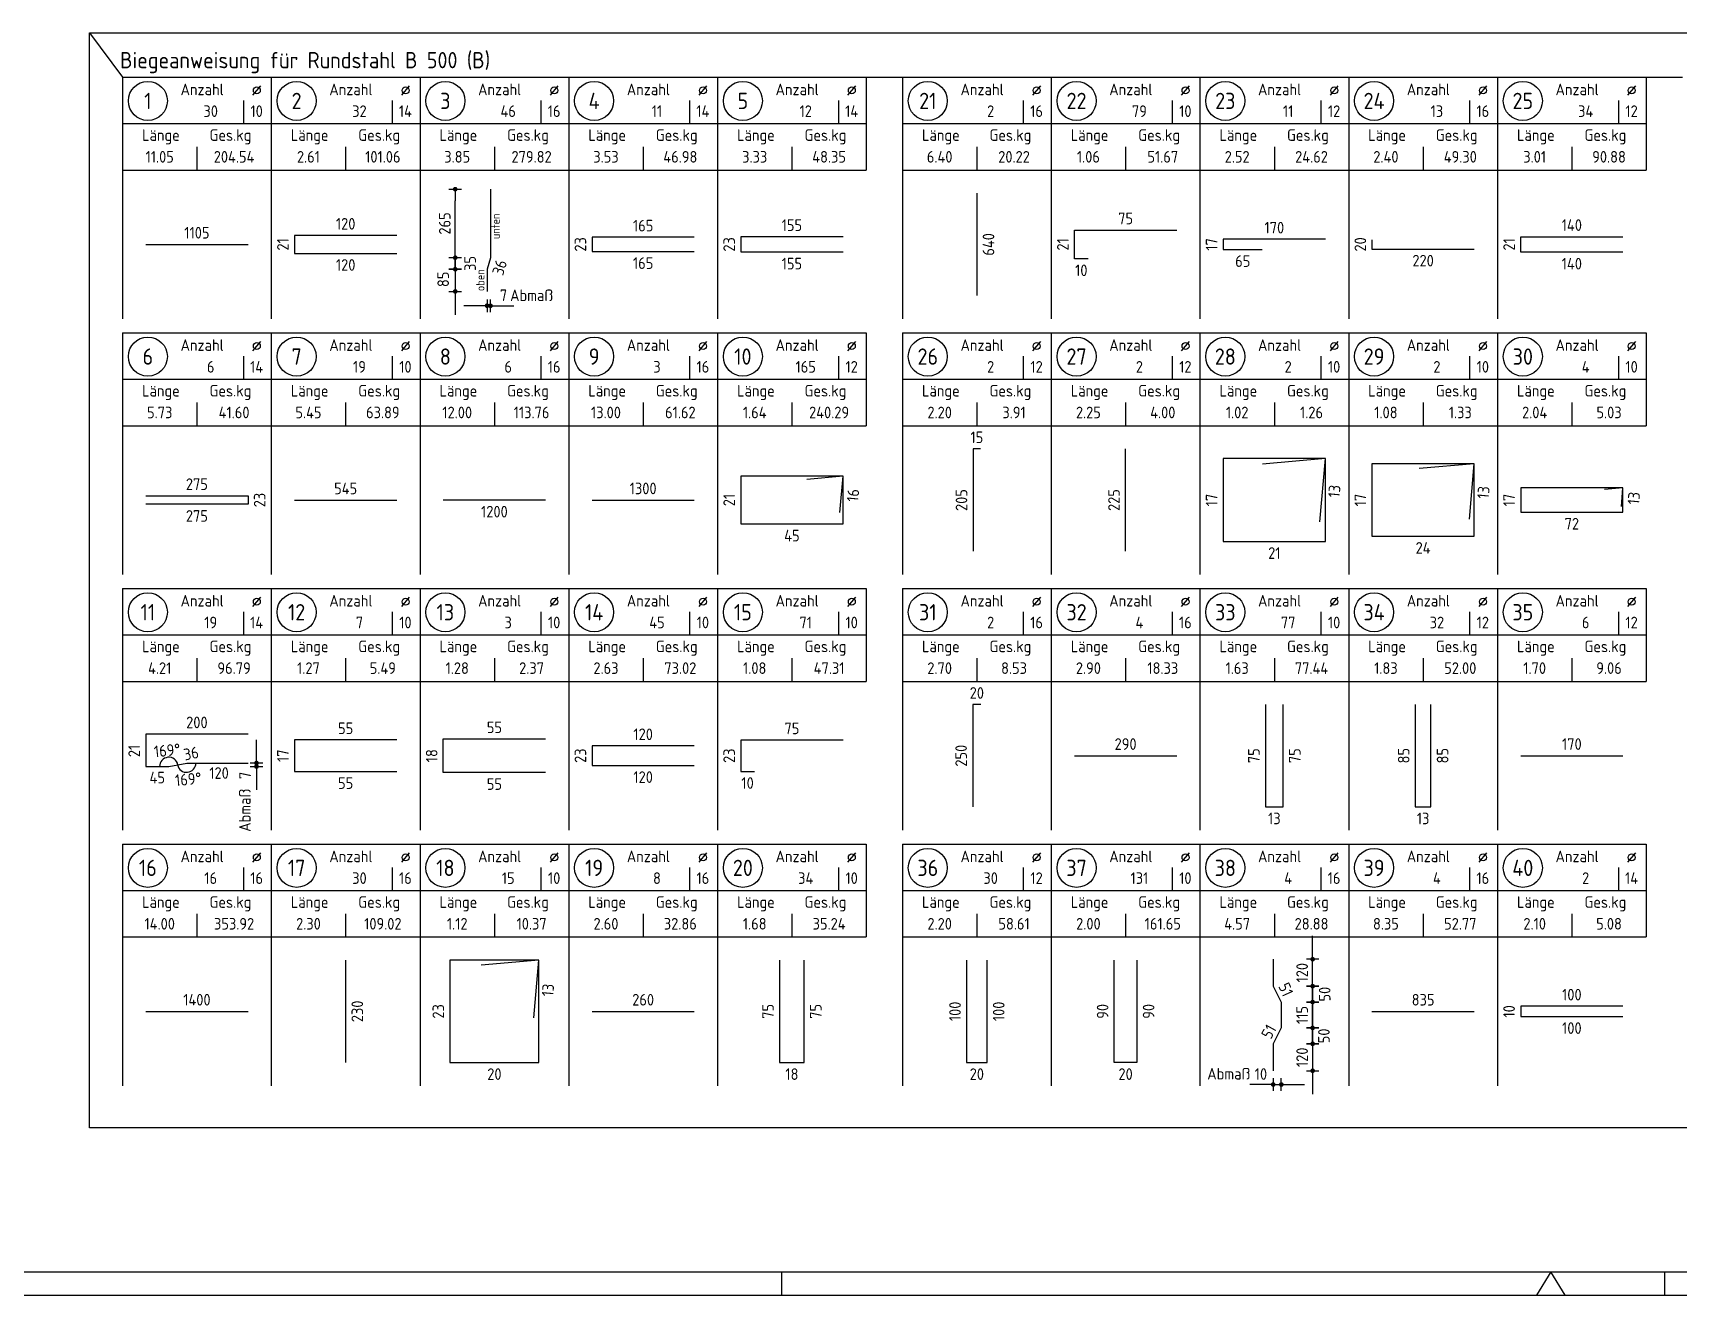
# Model space of a CAD drawing. Extents: x -177 to 93, y -12 to 49.
# Drawn here: x 13.4 to 31.09, y 0 to 13.58 of the extents above; entities that cross this region are included whole.
import ezdxf
from ezdxf.enums import TextEntityAlignment as Align

# ---------------------------------------------------------------- set-up
doc = ezdxf.new("R2010")
doc.units = 0
doc.header["$LTSCALE"] = 0.5
doc.linetypes.add('AUSGEZOGEN', pattern=[1000.01, 1000, 0.01])
doc.linetypes.add('DOT', pattern=[0.175, 0.05, -0.125])
for name, color, linetype in [('MASSE', 7, 'Continuous'), ('RAHMEN', 7, 'Continuous'), ('RND', 7, 'Continuous'), ('RND_BILD', 7, 'Continuous'), ('TEXT', 7, 'Continuous')]:
    doc.layers.add(name, color=color, linetype=linetype)
doc.layers.add('NOPLOT', color=7, linetype='Continuous', plot=False)
doc.styles.add('txt', font='isocp.shx')
doc.dimstyles.new('DOT_I', dxfattribs={"dimscale": 0.5, "dimtxt": 0.25, "dimasz": 0.25, "dimexe": 0.1, "dimexo": 0.3, "dimgap": 0.1, "dimtad": 1, "dimdec": 3, "dimzin": 3, "dimtxsty": 'txt', "dimblk": 'DOT', "dimblk1": 'DOT', "dimblk2": 'DOT', "dimsah": 1, "dimcen": 0.1, "dimse1": 1, "dimse2": 1, "dimazin": 0, "dimtfac": 1, "dimtdec": 4, "dimtix": 1, "dimtmove": 2, "dimatfit": 3, "dimfxl": 0, "dimtvp": 1, "dimtolj": 1, "dimtzin": 0, "dimarcsym": 0})

# ---------------------------------------------------------------- blocks, each defined once
blk = doc.blocks.new('DINA0')
at = {"color": 7, "linetype": 'Continuous'}
for p, q in [((59.45, 0.5), (59.14, 0)), ((59.76, 0), (59.45, 0.5))]:
    blk.add_line(p, q, dxfattribs=at)
at = {"layer": 'RAHMEN', "color": 5}
blk.add_line((2, 0.5), (118.4, 0.5), dxfattribs=at)
at = {"layer": 'RAHMEN', "color": 7}
for p, q in [((42.9, 0.5), (42.9, 0)), ((61.9, 0), (61.9, 0.5))]:
    blk.add_line(p, q, dxfattribs=at)
at = {"layer": 'RAHMEN'}
blk.add_line((0, 0), (118.9, 0), dxfattribs=at)
blk = doc.blocks.new('RND_LIS2')
at = {"layer": 'RND', "color": 3, "linetype": 'Continuous'}
for p, q in [((0, 0), (0, -5.2)), ((0, 0), (3.2, 0)), ((3.2, 0), (3.2, -2)), ((2.6, -0.503), (2.6, -1)), ((0, -1), (3.2, -1)), ((1.6, -1.503), (1.6, -2)), ((0, -2), (3.2, -2))]:
    blk.add_line(p, q, dxfattribs=at)
at = {"layer": 'RND', "color": 7, "linetype": 'Continuous'}
blk.add_line((2.805, -0.39), (2.973, -0.186), dxfattribs=at)
at = {"layer": 'RND', "color": 1, "linetype": 'Continuous'}
blk.add_circle((0.545, -0.513), 0.42, dxfattribs=at)
at = {"layer": 'RND', "color": 7, "linetype": 'Continuous'}
blk.add_circle((2.889, -0.288), 0.075, dxfattribs=at)
at = {"layer": 'RND', "color": 7, "linetype": 'Continuous', "style": 'txt'}
for s, p in [('Anzahl', (1.249, -0.391)), ('Länge', (0.42, -1.373)), ('Ges.kg', (1.872, -1.373))]:
    blk.add_text(s, height=0.25, dxfattribs=at).set_placement(p)
at = {"layer": 'RND', "color": 1, "linetype": 'Continuous', "style": 'txt'}
blk.add_attdef('POS1', text='', height=0.35, dxfattribs=at).set_placement((0.545, -0.513), align=Align.MIDDLE)
at = {"layer": 'RND', "color": 7, "linetype": 'Continuous', "style": 'txt'}
for tag, p in [('STK1', (1.897, -0.859)), ('DS1', (2.885, -0.859)), ('LANG1', (0.8, -1.841)), ('GEW', (2.4, -1.841))]:
    blk.add_attdef(tag, text='', height=0.25, dxfattribs=at).set_placement(p, align=Align.CENTER)
blk = doc.blocks.new('*D113')
at = {"layer": 'Defpoints', "color": 0, "linetype": 'AUSGEZOGEN', "transparency": 16777216}
for p in [(14.736, 5.685), (14.86, 5.685), (14.898, 5.777), (14.956, 5.704)]:
    blk.add_point(p, dxfattribs=at)
at = {"layer": 'RND_BILD', "color": 0, "linetype": 'AUSGEZOGEN', "lineweight": -2, "transparency": 16777216}
blk.add_arc((14.86, 5.685), 0.1, 11.3099, 180, dxfattribs=at)
at = {"layer": 'RND_BILD', "color": 0, "linetype": 'AUSGEZOGEN', "transparency": 16777216, "insert": (14.842, 5.859), "char_height": 0.125, "attachment_point": 5, "rotation": 5.655, "style": 'txt'}
blk.add_mtext('\\A1;169°', dxfattribs=at)
blk = doc.blocks.new('DOT')
at = {"layer": 'MASSE', "color": 7, "linetype": 'Continuous'}
for p, q in [((0, 0), (-1, 0)), ((0, 0.54), (0, -0.54))]:
    blk.add_line(p, q, dxfattribs=at)
at = {"layer": 'MASSE', "color": 7, "linetype": 'Continuous', "const_width": 0.2}
blk.add_lwpolyline([(-0.1, 0, 1), (0.1, 0, 1)], format="xyb", close=True, dxfattribs=at)
blk = doc.blocks.new('*D114')
at = {"layer": 'Defpoints', "color": 0, "linetype": 'AUSGEZOGEN', "transparency": 16777216}
for p in [(14.956, 5.704), (15.052, 5.723), (15.382, 5.723), (15.014, 5.631)]:
    blk.add_point(p, dxfattribs=at)
at = {"layer": 'RND_BILD', "color": 0, "linetype": 'AUSGEZOGEN', "lineweight": -2, "transparency": 16777216}
blk.add_arc((15.052, 5.723), 0.1, 191.3099, 360, dxfattribs=at)
at = {"layer": 'RND_BILD', "color": 0, "linetype": 'AUSGEZOGEN', "transparency": 16777216, "insert": (15.069, 5.549), "char_height": 0.125, "attachment_point": 5, "rotation": 5.655, "style": 'txt'}
blk.add_mtext('\\A1;169°', dxfattribs=at)
blk = doc.blocks.new('*D116')
at = {"layer": 'Defpoints', "color": 0, "linetype": 'AUSGEZOGEN', "transparency": 16777216}
for p in [(18.283, 10.642), (18.283, 10.642), (18.32, 10.642)]:
    blk.add_point(p, dxfattribs=at)
at = {"layer": 'MASSE', "color": 0, "linetype": 'AUSGEZOGEN', "lineweight": -2, "transparency": 16777216}
for p, q in [((18.158, 10.642), (18.033, 10.642)), ((18.32, 10.642), (18.283, 10.642)), ((18.445, 10.642), (18.57, 10.642))]:
    blk.add_line(p, q, dxfattribs=at)
at = {"layer": 'MASSE', "color": 0, "linetype": 'AUSGEZOGEN', "lineweight": -2, "transparency": 16777216, "xscale": 0.125, "yscale": 0.125, "zscale": 0.125}
blk.add_blockref('DOT', (18.283, 10.642), dxfattribs=at)
at = {"layer": 'MASSE', "color": 0, "linetype": 'AUSGEZOGEN', "lineweight": -2, "transparency": 16777216, "xscale": 0.125, "yscale": 0.125, "zscale": 0.125, "rotation": 180}
blk.add_blockref('DOT', (18.32, 10.642), dxfattribs=at)
at = {"layer": 'MASSE', "color": 0, "linetype": 'AUSGEZOGEN', "transparency": 16777216, "insert": (18.46, 10.755), "char_height": 0.125, "attachment_point": 5, "style": 'txt'}
blk.add_mtext('\\A1;7', dxfattribs=at)
blk = doc.blocks.new('*D117')
at = {"layer": 'Defpoints', "color": 0, "linetype": 'AUSGEZOGEN', "transparency": 16777216}
for p in [(17.941, 11.896), (17.941, 11.896), (17.941, 11.159)]:
    blk.add_point(p, dxfattribs=at)
at = {"layer": 'MASSE', "color": 0, "linetype": 'AUSGEZOGEN', "lineweight": -2, "transparency": 16777216}
blk.add_line((17.941, 11.284), (17.941, 11.771), dxfattribs=at)
at = {"layer": 'MASSE', "color": 0, "linetype": 'AUSGEZOGEN', "lineweight": -2, "transparency": 16777216, "xscale": 0.125, "yscale": 0.125, "zscale": 0.125}
for p, rotation in [((17.941, 11.896), 90), ((17.941, 11.159), 270)]:
    blk.add_blockref('DOT', p, dxfattribs=dict(at, rotation=rotation))
at = {"layer": 'MASSE', "color": 0, "linetype": 'AUSGEZOGEN', "transparency": 16777216, "insert": (17.828, 11.527), "char_height": 0.125, "attachment_point": 5, "rotation": 90, "style": 'txt'}
blk.add_mtext('\\A1;265', dxfattribs=at)
blk = doc.blocks.new('*D118')
at = {"layer": 'Defpoints', "color": 0, "linetype": 'AUSGEZOGEN', "transparency": 16777216}
for p in [(17.941, 11.159), (17.941, 11.035), (17.941, 11.035)]:
    blk.add_point(p, dxfattribs=at)
at = {"layer": 'MASSE', "color": 0, "linetype": 'AUSGEZOGEN', "lineweight": -2, "transparency": 16777216}
for p, q in [((17.941, 11.284), (17.941, 11.409)), ((17.941, 11.159), (17.941, 11.035)), ((17.941, 10.91), (17.941, 10.785))]:
    blk.add_line(p, q, dxfattribs=at)
at = {"layer": 'MASSE', "color": 0, "linetype": 'AUSGEZOGEN', "lineweight": -2, "transparency": 16777216, "xscale": 0.125, "yscale": 0.125, "zscale": 0.125}
for p, rotation in [((17.941, 11.159), 270), ((17.941, 11.035), 90)]:
    blk.add_blockref('DOT', p, dxfattribs=dict(at, rotation=rotation))
at = {"layer": 'MASSE', "color": 0, "linetype": 'AUSGEZOGEN', "transparency": 16777216, "insert": (18.101, 11.097), "char_height": 0.125, "attachment_point": 5, "rotation": 90, "style": 'txt'}
blk.add_mtext('\\A1;35', dxfattribs=at)
blk = doc.blocks.new('*D119')
at = {"layer": 'Defpoints', "color": 0, "linetype": 'AUSGEZOGEN', "transparency": 16777216}
for p in [(17.941, 11.035), (17.941, 10.796), (17.941, 10.796)]:
    blk.add_point(p, dxfattribs=at)
at = {"layer": 'MASSE', "color": 0, "linetype": 'AUSGEZOGEN', "lineweight": -2, "transparency": 16777216}
for p, q in [((17.941, 11.16), (17.941, 11.285)), ((17.941, 11.035), (17.941, 10.796)), ((17.941, 10.671), (17.941, 10.546))]:
    blk.add_line(p, q, dxfattribs=at)
at = {"layer": 'MASSE', "color": 0, "linetype": 'AUSGEZOGEN', "lineweight": -2, "transparency": 16777216, "xscale": 0.125, "yscale": 0.125, "zscale": 0.125}
for p, rotation in [((17.941, 11.035), 270), ((17.941, 10.796), 90)]:
    blk.add_blockref('DOT', p, dxfattribs=dict(at, rotation=rotation))
at = {"layer": 'MASSE', "color": 0, "linetype": 'AUSGEZOGEN', "transparency": 16777216, "insert": (17.811, 10.926), "char_height": 0.125, "attachment_point": 5, "rotation": 90, "style": 'txt'}
blk.add_mtext('\\A1;85', dxfattribs=at)
blk = doc.blocks.new('*D120')
at = {"layer": 'Defpoints', "color": 0, "linetype": 'AUSGEZOGEN', "transparency": 16777216}
for p in [(15.803, 5.723), (15.803, 5.685), (15.803, 5.685)]:
    blk.add_point(p, dxfattribs=at)
at = {"layer": 'MASSE', "color": 0, "linetype": 'AUSGEZOGEN', "lineweight": -2, "transparency": 16777216}
for p, q in [((15.803, 5.848), (15.803, 5.973)), ((15.803, 5.723), (15.803, 5.685)), ((15.803, 5.56), (15.803, 5.435))]:
    blk.add_line(p, q, dxfattribs=at)
at = {"layer": 'MASSE', "color": 0, "linetype": 'AUSGEZOGEN', "lineweight": -2, "transparency": 16777216, "xscale": 0.125, "yscale": 0.125, "zscale": 0.125}
for p, rotation in [((15.803, 5.723), 270), ((15.803, 5.685), 90)]:
    blk.add_blockref('DOT', p, dxfattribs=dict(at, rotation=rotation))
at = {"layer": 'MASSE', "color": 0, "linetype": 'AUSGEZOGEN', "transparency": 16777216, "insert": (15.681, 5.59), "char_height": 0.125, "attachment_point": 5, "rotation": 90, "style": 'txt'}
blk.add_mtext('\\A1;7', dxfattribs=at)
blk = doc.blocks.new('*D121')
at = {"layer": 'Defpoints', "color": 0, "linetype": 'AUSGEZOGEN', "transparency": 16777216}
for p in [(27.163, 3.613), (27.163, 3.613), (27.163, 3.323)]:
    blk.add_point(p, dxfattribs=at)
at = {"layer": 'MASSE', "color": 0, "linetype": 'AUSGEZOGEN', "lineweight": -2, "transparency": 16777216}
for p, q in [((27.163, 3.738), (27.163, 3.863)), ((27.163, 3.323), (27.163, 3.613)), ((27.163, 3.198), (27.163, 3.073))]:
    blk.add_line(p, q, dxfattribs=at)
at = {"layer": 'MASSE', "color": 0, "linetype": 'AUSGEZOGEN', "lineweight": -2, "transparency": 16777216, "xscale": 0.125, "yscale": 0.125, "zscale": 0.125}
for p, rotation in [((27.163, 3.613), 270), ((27.163, 3.323), 90)]:
    blk.add_blockref('DOT', p, dxfattribs=dict(at, rotation=rotation))
at = {"layer": 'MASSE', "color": 0, "linetype": 'AUSGEZOGEN', "transparency": 16777216, "insert": (27.05, 3.468), "char_height": 0.125, "attachment_point": 5, "rotation": 90, "style": 'txt'}
blk.add_mtext('\\A1;120', dxfattribs=at)
blk = doc.blocks.new('*D122')
at = {"layer": 'Defpoints', "color": 0, "linetype": 'AUSGEZOGEN', "transparency": 16777216}
for p in [(27.163, 3.323), (27.163, 3.152), (27.163, 3.152)]:
    blk.add_point(p, dxfattribs=at)
at = {"layer": 'MASSE', "color": 0, "linetype": 'AUSGEZOGEN', "lineweight": -2, "transparency": 16777216}
for p, q in [((27.163, 3.448), (27.163, 3.573)), ((27.163, 3.323), (27.163, 3.152)), ((27.163, 3.027), (27.163, 2.902))]:
    blk.add_line(p, q, dxfattribs=at)
at = {"layer": 'MASSE', "color": 0, "linetype": 'AUSGEZOGEN', "lineweight": -2, "transparency": 16777216, "xscale": 0.125, "yscale": 0.125, "zscale": 0.125}
for p, rotation in [((27.163, 3.323), 270), ((27.163, 3.152), 90)]:
    blk.add_blockref('DOT', p, dxfattribs=dict(at, rotation=rotation))
at = {"layer": 'MASSE', "color": 0, "linetype": 'AUSGEZOGEN', "transparency": 16777216, "insert": (27.293, 3.237), "char_height": 0.125, "attachment_point": 5, "rotation": 90, "style": 'txt'}
blk.add_mtext('\\A1;50', dxfattribs=at)
blk = doc.blocks.new('*D123')
at = {"layer": 'Defpoints', "color": 0, "linetype": 'AUSGEZOGEN', "transparency": 16777216}
for p in [(27.163, 3.152), (27.163, 2.874), (27.163, 2.874)]:
    blk.add_point(p, dxfattribs=at)
at = {"layer": 'MASSE', "color": 0, "linetype": 'AUSGEZOGEN', "lineweight": -2, "transparency": 16777216}
for p, q in [((27.163, 3.277), (27.163, 3.402)), ((27.163, 3.152), (27.163, 2.874)), ((27.163, 2.749), (27.163, 2.624))]:
    blk.add_line(p, q, dxfattribs=at)
at = {"layer": 'MASSE', "color": 0, "linetype": 'AUSGEZOGEN', "lineweight": -2, "transparency": 16777216, "xscale": 0.125, "yscale": 0.125, "zscale": 0.125}
for p, rotation in [((27.163, 3.152), 270), ((27.163, 2.874), 90)]:
    blk.add_blockref('DOT', p, dxfattribs=dict(at, rotation=rotation))
at = {"layer": 'MASSE', "color": 0, "linetype": 'AUSGEZOGEN', "transparency": 16777216, "insert": (27.05, 3.013), "char_height": 0.125, "attachment_point": 5, "rotation": 90, "style": 'txt'}
blk.add_mtext('\\A1;115', dxfattribs=at)
blk = doc.blocks.new('*D124')
at = {"layer": 'Defpoints', "color": 0, "linetype": 'AUSGEZOGEN', "transparency": 16777216}
for p in [(27.163, 2.874), (27.163, 2.703), (27.163, 2.703)]:
    blk.add_point(p, dxfattribs=at)
at = {"layer": 'MASSE', "color": 0, "linetype": 'AUSGEZOGEN', "lineweight": -2, "transparency": 16777216}
for p, q in [((27.163, 2.999), (27.163, 3.124)), ((27.163, 2.874), (27.163, 2.703)), ((27.163, 2.578), (27.163, 2.453))]:
    blk.add_line(p, q, dxfattribs=at)
at = {"layer": 'MASSE', "color": 0, "linetype": 'AUSGEZOGEN', "lineweight": -2, "transparency": 16777216, "xscale": 0.125, "yscale": 0.125, "zscale": 0.125}
for p, rotation in [((27.163, 2.874), 270), ((27.163, 2.703), 90)]:
    blk.add_blockref('DOT', p, dxfattribs=dict(at, rotation=rotation))
at = {"layer": 'MASSE', "color": 0, "linetype": 'AUSGEZOGEN', "transparency": 16777216, "insert": (27.284, 2.788), "char_height": 0.125, "attachment_point": 5, "rotation": 90, "style": 'txt'}
blk.add_mtext('\\A1;50', dxfattribs=at)
blk = doc.blocks.new('*D125')
at = {"layer": 'Defpoints', "color": 0, "linetype": 'AUSGEZOGEN', "transparency": 16777216}
for p in [(27.163, 2.703), (27.163, 2.413), (27.163, 2.413)]:
    blk.add_point(p, dxfattribs=at)
at = {"layer": 'MASSE', "color": 0, "linetype": 'AUSGEZOGEN', "lineweight": -2, "transparency": 16777216}
for p, q in [((27.163, 2.828), (27.163, 2.953)), ((27.163, 2.703), (27.163, 2.413)), ((27.163, 2.288), (27.163, 2.163))]:
    blk.add_line(p, q, dxfattribs=at)
at = {"layer": 'MASSE', "color": 0, "linetype": 'AUSGEZOGEN', "lineweight": -2, "transparency": 16777216, "xscale": 0.125, "yscale": 0.125, "zscale": 0.125}
for p, rotation in [((27.163, 2.703), 270), ((27.163, 2.413), 90)]:
    blk.add_blockref('DOT', p, dxfattribs=dict(at, rotation=rotation))
at = {"layer": 'MASSE', "color": 0, "linetype": 'AUSGEZOGEN', "transparency": 16777216, "insert": (27.05, 2.558), "char_height": 0.125, "attachment_point": 5, "rotation": 90, "style": 'txt'}
blk.add_mtext('\\A1;120', dxfattribs=at)
blk = doc.blocks.new('*D126')
at = {"layer": 'Defpoints', "color": 0, "linetype": 'AUSGEZOGEN', "transparency": 16777216}
for p in [(26.739, 2.265), (26.826, 2.265), (26.826, 2.265)]:
    blk.add_point(p, dxfattribs=at)
at = {"layer": 'MASSE', "color": 0, "linetype": 'AUSGEZOGEN', "lineweight": -2, "transparency": 16777216}
for p, q in [((26.614, 2.265), (26.489, 2.265)), ((26.739, 2.265), (26.826, 2.265)), ((26.951, 2.265), (27.076, 2.265))]:
    blk.add_line(p, q, dxfattribs=at)
at = {"layer": 'MASSE', "color": 0, "linetype": 'AUSGEZOGEN', "lineweight": -2, "transparency": 16777216, "xscale": 0.125, "yscale": 0.125, "zscale": 0.125}
blk.add_blockref('DOT', (26.739, 2.265), dxfattribs=at)
at = {"layer": 'MASSE', "color": 0, "linetype": 'AUSGEZOGEN', "lineweight": -2, "transparency": 16777216, "xscale": 0.125, "yscale": 0.125, "zscale": 0.125, "rotation": 180}
blk.add_blockref('DOT', (26.826, 2.265), dxfattribs=at)
at = {"layer": 'MASSE', "color": 0, "linetype": 'AUSGEZOGEN', "transparency": 16777216, "insert": (26.607, 2.378), "char_height": 0.125, "attachment_point": 5, "style": 'txt'}
blk.add_mtext('\\A1;10', dxfattribs=at)

msp = doc.modelspace()

# ---------------------------------------------------------------- linework, layer by layer
at = {"layer": 'NOPLOT', "color": 191, "linetype": 'AUSGEZOGEN'}
for p, q in [((14.0081, 13.5769), (14.3621, 13.102)), ((22.3621, 13.102), (22.7513, 13.102)), ((30.7513, 13.102), (31.1406, 13.102))]:
    msp.add_line(p, q, dxfattribs=at)
at = {"layer": 'RND_BILD', "color": 1, "linetype": 'AUSGEZOGEN'}
for points in [[(18.3199, 11.8961), (18.3199, 11.1588), (18.2826, 11.0352), (18.2826, 10.7961)], [(23.5513, 11.852), (23.5513, 10.752)], [(17.3121, 11.3982), (16.2121, 11.3982), (16.2121, 11.2057), (17.3121, 11.2057)], [(20.5121, 11.3787), (19.4121, 11.3787), (19.4121, 11.2253), (20.5121, 11.2253)], [(22.1121, 11.3836), (21.0121, 11.3836), (21.0121, 11.2204), (22.1121, 11.2204)], [(24.748, 11.148), (24.6013, 11.148), (24.6013, 11.456), (25.7013, 11.456)], [(27.3013, 11.357), (26.2013, 11.357), (26.2013, 11.247), (26.6219, 11.247)], [(27.8013, 11.352), (27.8013, 11.252), (28.9013, 11.252)], [(30.5013, 11.2195), (29.4013, 11.2195), (29.4013, 11.3845), (30.5013, 11.3845)], [(14.6121, 11.302), (15.7121, 11.302)], [(23.5916, 9.102), (23.5111, 9.102), (23.5111, 8.002)], [(25.1513, 8.002), (25.1513, 9.102)], [(27.242, 8.3189), (27.3013, 8.9972), (26.2013, 8.9972), (26.2013, 8.1067), (27.3013, 8.1067), (27.3013, 8.9972), (26.623, 8.9379)], [(28.8494, 8.348), (28.9013, 8.9416), (27.8013, 8.9416), (27.8013, 8.1624), (28.9013, 8.1624), (28.9013, 8.9416), (28.3078, 8.8896)], [(22.078, 8.419), (22.1121, 8.8087), (21.0121, 8.8087), (21.0121, 8.2953), (22.1121, 8.2953), (22.1121, 8.8087), (21.7225, 8.7746)], [(30.484, 8.484), (30.5013, 8.6818), (29.4013, 8.6818), (29.4013, 8.4221), (30.5013, 8.4221), (30.5013, 8.6818), (30.3035, 8.6645)], [(14.6121, 8.598), (15.7121, 8.598), (15.7121, 8.506), (14.6121, 8.506)], [(16.2121, 8.552), (17.3121, 8.552)], [(18.9121, 8.552), (17.8121, 8.552)], [(19.4121, 8.552), (20.5121, 8.552)], [(23.5953, 6.352), (23.5073, 6.352), (23.5073, 5.252)], [(26.656, 6.352), (26.656, 5.252), (26.8467, 5.252), (26.8467, 6.352)], [(28.2672, 6.352), (28.2672, 5.252), (28.4354, 5.252), (28.4354, 6.352)], [(15.7121, 6.0349), (14.6121, 6.0349), (14.6121, 5.6849), (14.8596, 5.6849), (15.0521, 5.7234), (15.7121, 5.7234)], [(17.3121, 5.972), (16.2121, 5.972), (16.2121, 5.632), (17.3121, 5.632)], [(18.9121, 5.622), (17.8121, 5.622), (17.8121, 5.982), (18.9121, 5.982)], [(20.5121, 5.9074), (19.4121, 5.9074), (19.4121, 5.6966), (20.5121, 5.6966)], [(22.1121, 5.9707), (21.0121, 5.9707), (21.0121, 5.6333), (21.1588, 5.6333)], [(24.6013, 5.802), (25.7013, 5.802)], [(29.4013, 5.802), (30.5013, 5.802)], [(16.7621, 3.602), (16.7621, 2.502)], [(18.7862, 2.9826), (18.8404, 3.602), (17.8838, 3.602), (17.8838, 2.502), (18.8404, 2.502), (18.8404, 3.602), (18.221, 3.5478)], [(21.4301, 3.602), (21.4301, 2.502), (21.6941, 2.502), (21.6941, 3.602)], [(23.4413, 3.602), (23.4413, 2.502), (23.6613, 2.502), (23.6613, 3.602)], [(25.2736, 3.602), (25.2736, 2.502), (25.0291, 2.502), (25.0291, 3.602)], [(26.7392, 3.6126), (26.7392, 3.3225), (26.8258, 3.1516), (26.8258, 2.8736), (26.7392, 2.7027), (26.7392, 2.4126)], [(14.6121, 3.052), (15.7121, 3.052)], [(19.4121, 3.052), (20.5121, 3.052)], [(27.8013, 3.052), (28.9013, 3.052)], [(30.5013, 3.107), (29.4013, 3.107), (29.4013, 2.997), (30.5013, 2.997)]]:
    msp.add_lwpolyline(points, dxfattribs=at)
at = {"layer": 'TEXT', "color": 1, "linetype": 'AUSGEZOGEN'}
msp.add_lwpolyline([(14.0081, 13.5769), (47.9652, 13.5769), (47.9652, 1.7995), (14.0081, 1.7995)], close=True, dxfattribs=at)

# ---------------------------------------------------------------- block references
at = {"xscale": 0.5, "yscale": 0.5, "zscale": 0.5}
msp.add_blockref('DINA0', (0, 0), dxfattribs=at)
at = {"layer": 'RND_BILD', "color": 6, "linetype": 'AUSGEZOGEN', "xscale": 0.5, "yscale": 0.5, "zscale": 0.5}
for p, values in [((14.3621, 13.102), {'POS1': '1', 'STK1': '30', 'DS1': '10', 'LANG1': '11.05', 'GEW': '204.54'}), ((22.7513, 13.102), {'POS1': '21', 'STK1': '2', 'DS1': '16', 'LANG1': '6.40', 'GEW': '20.22'})]:
    msp.add_blockref('RND_LIS2', p, dxfattribs=at).add_auto_attribs(values)
at = {"layer": 'RND_BILD', "color": 7, "linetype": 'AUSGEZOGEN', "xscale": 0.5, "yscale": 0.5, "zscale": 0.5}
for p, values in [((15.9621, 13.102), {'POS1': '2', 'STK1': '32', 'DS1': '14', 'LANG1': '2.61', 'GEW': '101.06'}), ((17.5621, 13.102), {'POS1': '3', 'STK1': '46', 'DS1': '16', 'LANG1': '3.85', 'GEW': '279.82'}), ((19.1621, 13.102), {'POS1': '4', 'STK1': '11', 'DS1': '14', 'LANG1': '3.53', 'GEW': '46.98'}), ((20.7621, 13.102), {'POS1': '5', 'STK1': '12', 'DS1': '14', 'LANG1': '3.33', 'GEW': '48.35'}), ((24.3513, 13.102), {'POS1': '22', 'STK1': '79', 'DS1': '10', 'LANG1': '1.06', 'GEW': '51.67'}), ((25.9513, 13.102), {'POS1': '23', 'STK1': '11', 'DS1': '12', 'LANG1': '2.52', 'GEW': '24.62'}), ((27.5513, 13.102), {'POS1': '24', 'STK1': '13', 'DS1': '16', 'LANG1': '2.40', 'GEW': '49.30'}), ((29.1513, 13.102), {'POS1': '25', 'STK1': '34', 'DS1': '12', 'LANG1': '3.01', 'GEW': '90.88'}), ((14.3621, 10.352), {'POS1': '6', 'STK1': '6', 'DS1': '14', 'LANG1': '5.73', 'GEW': '41.60'}), ((15.9621, 10.352), {'POS1': '7', 'STK1': '19', 'DS1': '10', 'LANG1': '5.45', 'GEW': '63.89'}), ((17.5621, 10.352), {'POS1': '8', 'STK1': '6', 'DS1': '16', 'LANG1': '12.00', 'GEW': '113.76'}), ((19.1621, 10.352), {'POS1': '9', 'STK1': '3', 'DS1': '16', 'LANG1': '13.00', 'GEW': '61.62'}), ((20.7621, 10.352), {'POS1': '10', 'STK1': '165', 'DS1': '12', 'LANG1': '1.64', 'GEW': '240.29'}), ((22.7513, 10.352), {'POS1': '26', 'STK1': '2', 'DS1': '12', 'LANG1': '2.20', 'GEW': '3.91'}), ((24.3513, 10.352), {'POS1': '27', 'STK1': '2', 'DS1': '12', 'LANG1': '2.25', 'GEW': '4.00'}), ((25.9513, 10.352), {'POS1': '28', 'STK1': '2', 'DS1': '10', 'LANG1': '1.02', 'GEW': '1.26'}), ((27.5513, 10.352), {'POS1': '29', 'STK1': '2', 'DS1': '10', 'LANG1': '1.08', 'GEW': '1.33'}), ((29.1513, 10.352), {'POS1': '30', 'STK1': '4', 'DS1': '10', 'LANG1': '2.04', 'GEW': '5.03'}), ((14.3621, 7.602), {'POS1': '11', 'STK1': '19', 'DS1': '14', 'LANG1': '4.21', 'GEW': '96.79'}), ((15.9621, 7.602), {'POS1': '12', 'STK1': '7', 'DS1': '10', 'LANG1': '1.27', 'GEW': '5.49'}), ((17.5621, 7.602), {'POS1': '13', 'STK1': '3', 'DS1': '10', 'LANG1': '1.28', 'GEW': '2.37'}), ((19.1621, 7.602), {'POS1': '14', 'STK1': '45', 'DS1': '10', 'LANG1': '2.63', 'GEW': '73.02'}), ((20.7621, 7.602), {'POS1': '15', 'STK1': '71', 'DS1': '10', 'LANG1': '1.08', 'GEW': '47.31'}), ((22.7513, 7.602), {'POS1': '31', 'STK1': '2', 'DS1': '16', 'LANG1': '2.70', 'GEW': '8.53'}), ((24.3513, 7.602), {'POS1': '32', 'STK1': '4', 'DS1': '16', 'LANG1': '2.90', 'GEW': '18.33'}), ((25.9513, 7.602), {'POS1': '33', 'STK1': '77', 'DS1': '10', 'LANG1': '1.63', 'GEW': '77.44'}), ((27.5513, 7.602), {'POS1': '34', 'STK1': '32', 'DS1': '12', 'LANG1': '1.83', 'GEW': '52.00'}), ((29.1513, 7.602), {'POS1': '35', 'STK1': '6', 'DS1': '12', 'LANG1': '1.70', 'GEW': '9.06'}), ((14.3621, 4.852), {'POS1': '16', 'STK1': '16', 'DS1': '16', 'LANG1': '14.00', 'GEW': '353.92'}), ((15.9621, 4.852), {'POS1': '17', 'STK1': '30', 'DS1': '16', 'LANG1': '2.30', 'GEW': '109.02'}), ((17.5621, 4.852), {'POS1': '18', 'STK1': '15', 'DS1': '10', 'LANG1': '1.12', 'GEW': '10.37'}), ((19.1621, 4.852), {'POS1': '19', 'STK1': '8', 'DS1': '16', 'LANG1': '2.60', 'GEW': '32.86'}), ((20.7621, 4.852), {'POS1': '20', 'STK1': '34', 'DS1': '10', 'LANG1': '1.68', 'GEW': '35.24'}), ((22.7513, 4.852), {'POS1': '36', 'STK1': '30', 'DS1': '12', 'LANG1': '2.20', 'GEW': '58.61'}), ((24.3513, 4.852), {'POS1': '37', 'STK1': '131', 'DS1': '10', 'LANG1': '2.00', 'GEW': '161.65'}), ((25.9513, 4.852), {'POS1': '38', 'STK1': '4', 'DS1': '16', 'LANG1': '4.57', 'GEW': '28.88'}), ((27.5513, 4.852), {'POS1': '39', 'STK1': '4', 'DS1': '16', 'LANG1': '8.35', 'GEW': '52.77'}), ((29.1513, 4.852), {'POS1': '40', 'STK1': '2', 'DS1': '14', 'LANG1': '2.10', 'GEW': '5.08'})]:
    msp.add_blockref('RND_LIS2', p, dxfattribs=at).add_auto_attribs(values)

# ---------------------------------------------------------------- texts
at = {"layer": 'RND_BILD', "color": 7, "linetype": 'AUSGEZOGEN', "style": 'txt'}
for s, p in [('120', (16.7621, 11.5232)), ('165', (19.9621, 11.5037)), ('155', (21.5621, 11.5086)), ('75', (25.1513, 11.581)), ('170', (26.7513, 11.482)), ('140', (29.9513, 11.5095)), ('1105', (15.1621, 11.427)), ('165', (19.9621, 11.1003)), ('155', (21.5621, 11.0954)), ('65', (26.4116, 11.122)), ('220', (28.3513, 11.127)), ('140', (29.9513, 11.0945)), ('120', (16.7621, 11.0807)), ('10', (24.6747, 11.023)), ('15', (23.5513, 9.227)), ('275', (15.1621, 8.723)), ('545', (16.7621, 8.677)), ('1300', (19.9621, 8.677)), ('275', (15.1621, 8.381)), ('72', (29.9513, 8.2971)), ('45', (21.5621, 8.1703)), ('21', (26.7513, 7.9817)), ('24', (28.3513, 8.0374)), ('20', (23.5513, 6.477)), ('200', (15.1621, 6.1599)), ('55', (16.7621, 6.097)), ('55', (18.3621, 6.107)), ('120', (19.9621, 6.0324)), ('75', (21.5621, 6.0957)), ('290', (25.1513, 5.927)), ('170', (29.9513, 5.927)), ('120', (15.4003, 5.6156)), ('55', (16.7621, 5.507)), ('55', (18.3621, 5.497)), ('120', (19.9621, 5.5716)), ('10', (21.0854, 5.5083)), ('13', (26.7513, 5.127)), ('13', (28.3513, 5.127)), ('1400', (15.1621, 3.177)), ('260', (19.9621, 3.177)), ('835', (28.3513, 3.177)), ('100', (29.9513, 3.232)), ('100', (29.9513, 2.872)), ('20', (18.3621, 2.377)), ('18', (21.5621, 2.377)), ('20', (23.5513, 2.377)), ('20', (25.1513, 2.377))]:
    msp.add_text(s, height=0.125, dxfattribs=at).set_placement(p, align=Align.MIDDLE)
for s, rotation, p in [('21', 90, (16.0871, 11.302)), ('23', 90, (19.2871, 11.302)), ('23', 90, (20.8871, 11.302)), ('640', 90, (23.6763, 11.302)), ('21', 90, (24.4763, 11.302)), ('17', 90, (26.0763, 11.302)), ('20', 90, (27.6763, 11.302)), ('21', 90, (29.2763, 11.302)), ('36', 72.8846, (18.4178, 11.0539)), ('13', 84.99986, (27.3962, 8.6471)), ('13', 84.99986, (28.9999, 8.6339)), ('23', 90, (15.8371, 8.552)), ('21', 90, (20.8871, 8.552)), ('16', 84.99986, (22.2196, 8.6029)), ('205', 90, (23.3861, 8.552)), ('225', 90, (25.0263, 8.552)), ('17', 90, (26.0763, 8.552)), ('17', 90, (27.6763, 8.552)), ('17', 90, (29.2763, 8.552)), ('13', 84.99986, (30.6172, 8.572)), ('1200', 360, (18.3621, 8.427)), ('21', 90, (14.4871, 5.8533)), ('36', 11.30993, (15.1002, 5.8265)), ('17', 90, (16.0871, 5.802)), ('18', 90, (17.6871, 5.802)), ('23', 90, (19.2871, 5.802)), ('23', 90, (20.8871, 5.802)), ('250', 90, (23.3823, 5.802)), ('75', 90, (26.531, 5.802)), ('75', 90, (26.9717, 5.802)), ('85', 90, (28.1422, 5.802)), ('85', 90, (28.5604, 5.802)), ('45', 360, (14.7358, 5.5672)), ('51', 294.31301, (26.8762, 3.287)), ('13', 84.99986, (18.9378, 3.2814)), ('230', 90, (16.8871, 3.052)), ('23', 90, (17.7588, 3.052)), ('75', 90, (21.3051, 3.052)), ('75', 90, (21.8191, 3.052)), ('100', 90, (23.3163, 3.052)), ('100', 90, (23.7863, 3.052)), ('90', 90, (24.9041, 3.052)), ('90', 90, (25.3986, 3.052)), ('10', 90, (29.2763, 3.052)), ('51', 61.09101, (26.6914, 2.8338))]:
    msp.add_text(s, height=0.125, rotation=rotation, dxfattribs=at).set_placement(p, align=Align.MIDDLE)
at = {"layer": 'TEXT', "color": 1, "linetype": 'AUSGEZOGEN', "style": 'txt'}
msp.add_text('Biegeanweisung für Rundstahl B 500 (B)', height=0.175, dxfattribs=at).set_placement((14.3355, 13.1964))
at = {"layer": 'TEXT', "color": 102, "linetype": 'DOT', "style": 'txt'}
for s, p in [('unten', (18.4195, 11.3586)), ('oben', (18.2554, 10.799))]:
    msp.add_text(s, height=0.09, rotation=90, dxfattribs=at).set_placement(p)
at = {"layer": 'TEXT', "color": 7, "linetype": 'AUSGEZOGEN', "style": 'txt'}
for p in [(18.531, 10.6917), (26.0298, 2.3188)]:
    msp.add_text('Abmaß', height=0.125, dxfattribs=at).set_placement(p)
msp.add_text('Abmaß', height=0.125, rotation=90, dxfattribs=at).set_placement((15.7401, 4.9833))

# ---------------------------------------------------------------- dimensions: what is measured, and where the dimension line sits
at = {"layer": 'MASSE', "color": 7, "linetype": 'AUSGEZOGEN'}
for base, p1, p2, text, override, picture, middle in [((17.9409, 11.8961), (17.9409, 11.1588), (17.9409, 11.8961), '265', {"dimdec": 1, "dimlfac": 100}, '*D117', (17.8284, 11.5274)), ((27.1629, 3.6126), (27.1629, 3.3225), (27.1629, 3.6126), '120', {"dimdec": 0, "dimlfac": 100}, '*D121', (27.0504, 3.4676)), ((27.1629, 2.8736), (27.1629, 3.1516), (27.1629, 2.8736), '115', {"dimdec": 1, "dimlfac": 100}, '*D123', (27.0504, 3.0126)), ((27.1629, 2.4126), (27.1629, 2.7027), (27.1629, 2.4126), '120', {"dimdec": 0, "dimlfac": 100}, '*D125', (27.0504, 2.5577))]:
    dim = msp.add_linear_dim(base=base, p1=p1, p2=p2, angle=90, text=text, dimstyle='DOT_I', override=override, dxfattribs=at)
    dim.commit()
    dim.dimension.update_dxf_attribs({"geometry": picture, "text_midpoint": middle})
for base, p1, p2, text, picture, middle in [((17.9409, 11.0352), (17.9409, 11.1588), (17.9409, 11.0352), '35', '*D118', (18.1007, 11.097)), ((17.9409, 10.7961), (17.9409, 11.0352), (17.9409, 10.7961), '85', '*D119', (17.8107, 10.9264)), ((15.803, 5.6849), (15.803, 5.7234), (15.803, 5.6849), '7', '*D120', (15.6812, 5.5903)), ((27.1629, 3.1516), (27.1629, 3.3225), (27.1629, 3.1516), '50', '*D122', (27.2926, 3.2371)), ((27.1629, 2.7027), (27.1629, 2.8736), (27.1629, 2.7027), '50', '*D124', (27.2844, 2.7882))]:
    dim = msp.add_linear_dim(base=base, p1=p1, p2=p2, angle=90, text=text, dimstyle='DOT_I', override={"dimdec": 1, "dimlfac": 100}, dxfattribs=at)
    dim.commit()
    dim.dimension.update_dxf_attribs({"geometry": picture, "text_midpoint": middle, "dimtype": 160})
for base, p1, p2, text, picture, middle in [((18.2826, 10.6424), (18.3199, 10.6424), (18.2826, 10.6424), '7', '*D116', (18.46, 10.7549)), ((26.8258, 2.2653), (26.7392, 2.2653), (26.8258, 2.2653), '10', '*D126', (26.6066, 2.3778))]:
    dim = msp.add_linear_dim(base=base, p1=p1, p2=p2, text=text, dimstyle='DOT_I', override={"dimdec": 1, "dimlfac": 100}, dxfattribs=at)
    dim.commit()
    dim.dimension.update_dxf_attribs({"geometry": picture, "text_midpoint": middle, "dimtype": 160})
at = {"layer": 'RND_BILD', "color": 7, "linetype": 'AUSGEZOGEN'}
for base, center, p1, p2, picture, middle in [((14.8978, 5.7773), (14.8596, 5.6849), (14.9558, 5.7042), (14.7358, 5.6849), '*D113', (14.8424, 5.8591)), ((15.0139, 5.631), (15.0521, 5.7234), (15.3821, 5.7234), (14.9558, 5.7042), '*D114', (15.0693, 5.5493))]:
    dim = msp.add_angular_dim_3p(base=base, center=center, p1=p1, p2=p2, dimstyle='DOT_I', override={"dimadec": 0}, dxfattribs=at)
    dim.commit()
    dim.dimension.update_dxf_attribs({"geometry": picture, "text_midpoint": middle, "dimtype": 165})

doc.saveas('drawing.dxf')
